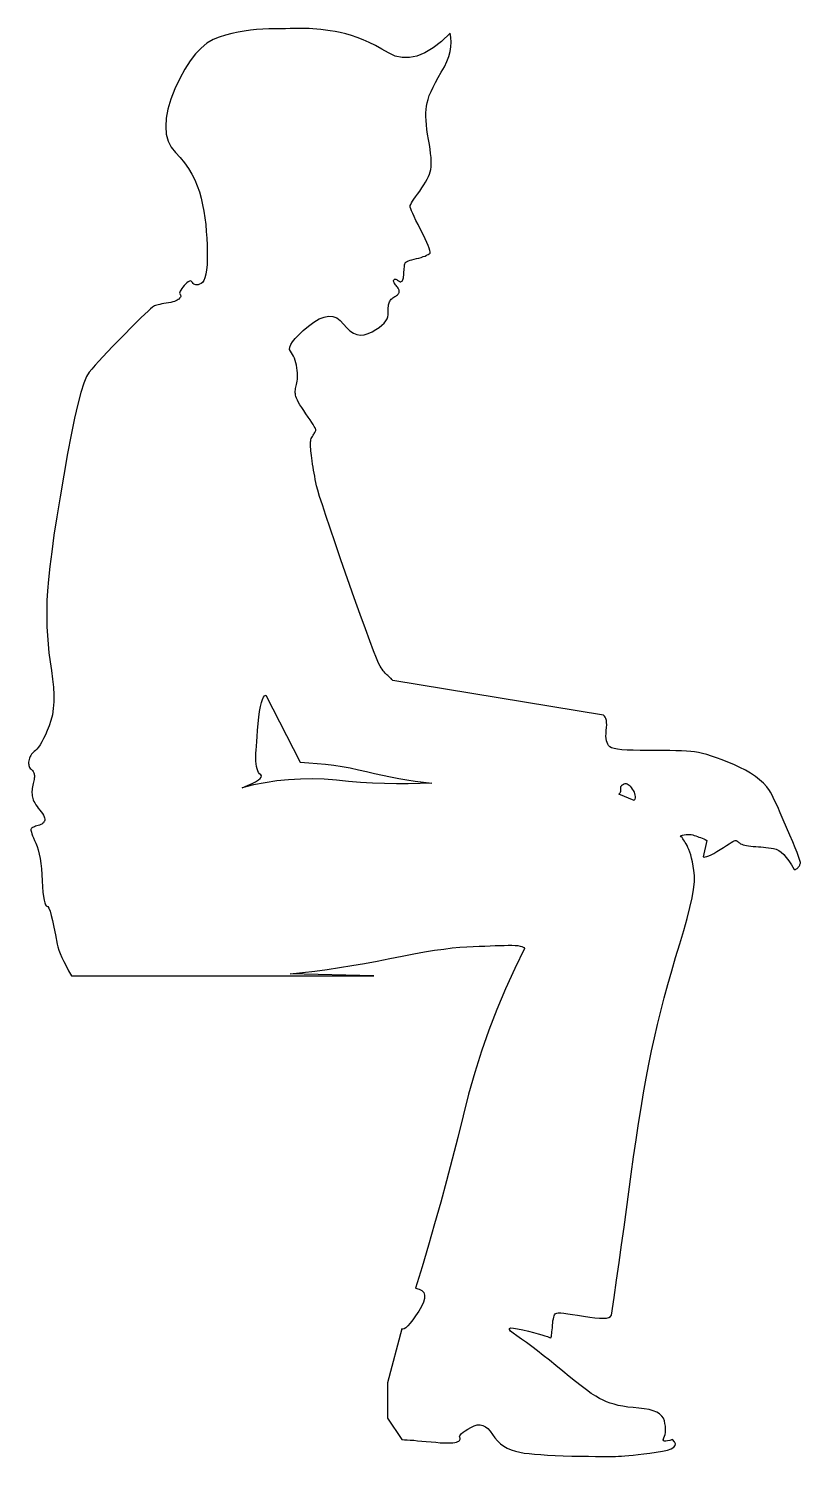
# Model space of a CAD drawing. Extents: x -1147 to 917, y -860 to 344.
# Drawn here: x -1147 to -528, y -830 to 316 of the extents above; entities that cross this region are included whole.
import ezdxf

# ---------------------------------------------------------------- set-up
doc = ezdxf.new("R2010")
doc.units = 0
doc.header["$LTSCALE"] = 20
doc.layers.add('_____1', color=7, linetype='CONTINUOUS')

msp = doc.modelspace()

# ---------------------------------------------------------------- linework, layer by layer
at = {"layer": '_____1', "color": 0, "flags": 128}
for points in [[(-859.2, -770.8), (-859.2, -799.1), (-847.6, -816.4), (-845.7, -816.5), (-843.5, -816.6), (-841, -816.8), (-838.2, -817), (-835.1, -817.3), (-831.8, -817.6), (-828.2, -817.9), (-824.3, -818.3), (-820.5, -818.6), (-817, -818.9), (-813.9, -819), (-811.2, -819.1), (-808.8, -819.1), (-806.8, -818.9), (-805.2, -818.7), (-803.9, -818.4), (-802.9, -818), (-802.1, -817.6), (-801.5, -817.2), (-801.1, -816.7), (-800.8, -816.2), (-800.8, -815.7), (-800.9, -815.2), (-801.2, -814.7), (-801.4, -814), (-801.2, -813.3), (-800.7, -812.5), (-799.7, -811.5), (-798.4, -810.4), (-796.8, -809.3), (-794.7, -808), (-792.3, -806.6), (-789.7, -805.4), (-787.3, -804.7), (-784.9, -804.6), (-782.7, -805.1), (-780.6, -806.1), (-778.6, -807.6), (-776.7, -809.7), (-774.9, -812.3), (-773, -815.1), (-770.9, -817.5), (-768.6, -819.7), (-765.9, -821.7), (-763.1, -823.3), (-759.9, -824.7), (-756.6, -825.8), (-752.9, -826.6), (-752.9, -826.6), (-749.5, -827.2), (-745.6, -827.7), (-741.1, -828.2), (-736.1, -828.5), (-730.7, -828.9), (-724.7, -829.2), (-718.2, -829.4), (-711.2, -829.6), (-704.3, -829.7), (-698, -829.8), (-692.3, -829.9), (-687.3, -829.9), (-682.9, -829.9), (-679.2, -829.9), (-676.1, -829.9), (-673.7, -829.8), (-671.4, -829.7), (-668.6, -829.4), (-665.5, -829.2), (-661.9, -828.8), (-657.9, -828.3), (-653.5, -827.8), (-648.7, -827.2), (-643.5, -826.5), (-638.5, -825.7), (-634.5, -824.8), (-631.5, -823.8), (-629.4, -822.6), (-628.2, -821.2), (-628, -819.8), (-628.8, -818.2), (-630.5, -816.4), (-630.5, -816.4), (-632.6, -817.1), (-634.4, -817.5), (-635.8, -817.7), (-636.8, -817.6), (-637.5, -817.3), (-637.8, -816.7), (-637.7, -815.9), (-637.3, -814.9), (-636.8, -813.7), (-636.3, -812.3), (-636.1, -810.8), (-636, -809.2), (-636, -807.5), (-636.1, -805.6), (-636.5, -803.6), (-636.9, -801.4), (-637.7, -799.3), (-639, -797.5), (-640.8, -795.8), (-643.1, -794.5), (-645.9, -793.3), (-649.3, -792.4), (-653.1, -791.7), (-657.5, -791.2), (-662, -790.8), (-666.3, -790.3), (-670.2, -789.7), (-674, -789), (-677.4, -788.1), (-680.6, -787.2), (-683.5, -786.1), (-686.2, -784.9), (-689, -783.5), (-692.1, -781.6), (-695.6, -779.3), (-699.4, -776.6), (-703.7, -773.4), (-708.3, -769.9), (-713.3, -765.9), (-718.6, -761.4), (-724.1, -756.9), (-729.3, -752.7), (-734.2, -748.8), (-738.9, -745.1), (-743.4, -741.7), (-747.6, -738.6), (-751.6, -735.8), (-755.3, -733.2), (-758.4, -731), (-760.4, -729.3), (-761.4, -728), (-761.3, -727.2), (-760.2, -726.8), (-758, -726.9), (-754.8, -727.4), (-750.6, -728.4), (-746, -729.5), (-742, -730.6), (-738.4, -731.5), (-735.4, -732.4), (-732.8, -733.1), (-730.8, -733.8), (-729.2, -734.4), (-728.1, -734.8), (-728.1, -734.8), (-727.9, -734.2), (-727.7, -733.4), (-727.5, -732.4), (-727.3, -731.3), (-727.2, -729.9), (-727, -728.3), (-726.9, -726.6), (-726.7, -724.7), (-726.6, -722.8), (-726.4, -721), (-726.1, -719.5), (-725.8, -718.2), (-725.5, -717.2), (-725.1, -716.3), (-724.7, -715.6), (-724.2, -715.2), (-723.4, -714.9), (-722.1, -714.8), (-720.1, -714.8), (-717.6, -715), (-714.5, -715.4), (-710.8, -715.9), (-706.6, -716.6), (-701.8, -717.4), (-696.9, -718.2), (-692.7, -718.8), (-689, -719.1), (-685.9, -719.1), (-683.4, -718.9), (-681.5, -718.4), (-680.1, -717.6), (-679.3, -716.6), (-679.3, -716.6), (-677.3, -702.5), (-675.3, -688.4), (-673.3, -674.3), (-671.3, -660.2), (-669.3, -646), (-667.4, -631.8), (-665.5, -617.6), (-663.6, -603.4), (-661.7, -589.4), (-659.7, -575.8), (-657.7, -562.8), (-655.7, -550.2), (-653.6, -538), (-651.5, -526.4), (-649.4, -515.2), (-647.2, -504.4), (-644.9, -493.9), (-642.5, -483.3), (-639.9, -472.6), (-637.1, -461.9), (-634.2, -451.1), (-631.1, -440.3), (-627.9, -429.4), (-624.5, -418.4), (-621.3, -407.9), (-618.6, -398.2), (-616.4, -389.5), (-614.7, -381.7), (-613.6, -374.8), (-612.9, -368.9), (-612.8, -363.8), (-613.2, -359.6), (-613.8, -356.1), (-614.5, -352.8), (-615.1, -349.9), (-615.8, -347.2), (-616.5, -344.9), (-617.3, -342.9), (-618, -341.1), (-618.7, -339.7), (-619.5, -338.4), (-620.2, -337.2), (-620.9, -336.1), (-621.5, -335.1), (-622.2, -334.2), (-622.8, -333.3), (-623.4, -332.6), (-623.9, -331.9), (-623.9, -331.9), (-622.4, -331.4), (-621, -331.1), (-619.6, -330.9), (-618.2, -330.8), (-616.8, -330.8), (-615.5, -330.9), (-614.2, -331.1), (-613, -331.5), (-611.7, -331.9), (-610.5, -332.3), (-609.2, -332.8), (-608, -333.3), (-606.7, -333.8), (-605.4, -334.3), (-604.1, -334.9), (-602.8, -335.5), (-602.8, -335.5), (-605.7, -348.6), (-605.1, -348.9), (-604.1, -348.8), (-602.9, -348.5), (-601.3, -347.9), (-599.5, -347), (-597.3, -345.9), (-594.9, -344.5), (-592.1, -342.8), (-589.4, -341.1), (-587, -339.6), (-585, -338.4), (-583.3, -337.3), (-581.9, -336.5), (-580.9, -336), (-580.2, -335.6), (-579.9, -335.5), (-579.7, -335.5), (-579.4, -335.6), (-579.1, -335.8), (-578.7, -336), (-578.3, -336.3), (-577.7, -336.7), (-577.2, -337.1), (-576.6, -337.6), (-575.8, -338.2), (-574.9, -338.6), (-573.8, -339), (-572.5, -339.4), (-571.1, -339.7), (-569.5, -339.9), (-567.6, -340.1), (-565.7, -340.3), (-563.6, -340.4), (-561.5, -340.6), (-559.5, -340.8), (-557.4, -341), (-555.4, -341.2), (-553.3, -341.5), (-551.3, -341.8), (-549.3, -342.1), (-547.2, -342.6), (-545.2, -343.6), (-543.2, -345), (-541.1, -346.9), (-539.1, -349.2), (-537, -352), (-534.9, -355.2), (-532.9, -358.8), (-532.9, -358.8), (-532.5, -358.9), (-532.1, -358.9), (-531.7, -358.8), (-531.3, -358.6), (-530.8, -358.4), (-530.4, -358.1), (-530, -357.7), (-529.6, -357.2), (-529.2, -356.7), (-528.8, -356.3), (-528.5, -355.8), (-528.3, -355.3), (-528.1, -354.8), (-527.9, -354.3), (-527.8, -353.8), (-527.7, -353.3), (-527.9, -352.4), (-528.4, -350.8), (-529.2, -348.4), (-530.4, -345.3), (-532, -341.4), (-533.9, -336.7), (-536.2, -331.3), (-538.8, -325.1), (-541.5, -318.9), (-543.9, -313.5), (-546, -308.7), (-547.9, -304.6), (-549.5, -301.2), (-550.8, -298.6), (-551.8, -296.7), (-552.5, -295.4), (-552.5, -295.4), (-554.8, -292.5), (-557.5, -289.6), (-560.5, -286.8), (-563.9, -284.2), (-567.7, -281.6), (-571.8, -279.2), (-576.3, -276.9), (-581.2, -274.7), (-586.1, -272.6), (-590.7, -270.8), (-595, -269.2), (-599.1, -267.8), (-602.9, -266.6), (-606.4, -265.7), (-609.7, -265), (-612.7, -264.5), (-615.7, -264.2), (-619.3, -263.9), (-623.3, -263.7), (-627.8, -263.5), (-632.7, -263.4), (-638.1, -263.3), (-644, -263.3), (-650.3, -263.3), (-656.5, -263.3), (-662.1, -263.2), (-666.9, -263), (-671.1, -262.7), (-674.5, -262.3), (-677.3, -261.7), (-679.3, -261.1), (-680.7, -260.4), (-681.7, -259.4), (-682.4, -258.3), (-683, -257), (-683.5, -255.5), (-683.8, -253.7), (-683.9, -251.8), (-683.8, -249.6), (-683.6, -247.3), (-683.3, -244.9), (-683.2, -242.8), (-683.3, -240.9), (-683.5, -239.2), (-683.9, -237.8), (-684.4, -236.6), (-685.1, -235.7), (-685.9, -235), (-685.9, -235), (-854.9, -207.3), (-855.3, -206.8), (-855.8, -206.3), (-856.2, -205.7), (-856.7, -205.2), (-857.3, -204.7), (-857.8, -204.2), (-858.4, -203.7), (-859.1, -203.2), (-859.7, -202.7), (-860.4, -202), (-861.2, -201.2), (-861.9, -200.3), (-862.7, -199.4), (-863.5, -198.2), (-864.3, -197), (-865.2, -195.7), (-866.4, -193.4), (-868.1, -189.2), (-870.5, -183.3), (-873.5, -175.4), (-877, -165.8), (-881.2, -154.2), (-885.9, -140.9), (-891.3, -125.7), (-896.6, -110.4), (-901.3, -96.8), (-905.3, -84.9), (-908.7, -74.8), (-911.5, -66.3), (-913.7, -59.5), (-915.2, -54.4), (-916.1, -50.9), (-916.7, -48.4), (-917.2, -45.8), (-917.7, -43.3), (-918.2, -40.8), (-918.6, -38.3), (-919, -35.9), (-919.4, -33.5), (-919.7, -31), (-920, -28.7), (-920.3, -26.6), (-920.5, -24.6), (-920.7, -22.9), (-920.9, -21.3), (-921, -19.9), (-921.1, -18.6), (-921.1, -17.6), (-921.1, -16.6), (-921, -15.7), (-920.9, -14.8), (-920.7, -13.9), (-920.4, -13), (-920, -12.1), (-919.5, -11.3), (-919, -10.4), (-918.5, -9.6), (-918, -8.9), (-917.6, -8.2), (-917.3, -7.6), (-917.1, -7), (-916.9, -6.5), (-916.9, -6), (-916.9, -5.7), (-917, -5.1), (-917.4, -4.3), (-918, -3.2), (-918.9, -1.8), (-920, -0.1), (-921.3, 1.9), (-922.9, 4.2), (-924.7, 6.8), (-926.5, 9.4), (-928.1, 11.8), (-929.5, 14), (-930.6, 16), (-931.6, 17.8), (-932.3, 19.3), (-932.8, 20.7), (-933.1, 21.8), (-933.2, 22.8), (-933.3, 23.8), (-933.3, 24.9), (-933.2, 26), (-933.1, 27.1), (-932.9, 28.2), (-932.6, 29.4), (-932.3, 30.5), (-931.9, 31.8), (-931.7, 33.1), (-931.5, 34.6), (-931.5, 36.2), (-931.5, 37.9), (-931.6, 39.7), (-931.8, 41.7), (-932, 43.8), (-932.4, 45.8), (-932.8, 47.8), (-933.3, 49.6), (-933.9, 51.4), (-934.6, 53), (-935.4, 54.5), (-936.2, 55.9), (-937.1, 57.2), (-937.8, 58.6), (-937.7, 60.4), (-936.9, 62.4), (-935.5, 64.7), (-933.3, 67.4), (-930.5, 70.3), (-927, 73.6), (-922.7, 77.2), (-918.3, 80.5), (-914.1, 83), (-910.2, 84.5), (-906.6, 85.1), (-903.2, 84.9), (-900, 83.8), (-897.1, 81.7), (-894.5, 78.8), (-892, 75.8), (-889.4, 73.4), (-886.6, 71.7), (-883.8, 70.6), (-880.9, 70.1), (-877.9, 70.3), (-874.8, 71.2), (-871.6, 72.7), (-868.6, 74.5), (-866, 76.2), (-863.7, 78), (-861.9, 79.7), (-860.5, 81.4), (-859.5, 83.1), (-859, 84.7), (-858.8, 86.4), (-858.8, 88), (-858.8, 89.4), (-858.7, 90.8), (-858.6, 92), (-858.5, 93.2), (-858.3, 94.2), (-858.1, 95.2), (-857.8, 96), (-857.5, 96.7), (-857.2, 97.5), (-856.7, 98.1), (-856.2, 98.8), (-855.6, 99.4), (-854.9, 99.9), (-854.2, 100.4), (-853.4, 100.9), (-852.6, 101.3), (-851.9, 101.8), (-851.3, 102.3), (-850.8, 102.8), (-850.4, 103.3), (-850.1, 103.8), (-849.9, 104.3), (-849.9, 104.9), (-849.9, 105.4), (-850, 106), (-850.1, 106.6), (-850.4, 107.2), (-850.7, 107.8), (-851.2, 108.5), (-851.7, 109.1), (-852.3, 109.8), (-852.9, 110.5), (-853.4, 111.1), (-853.8, 111.7), (-854, 112.3), (-854.2, 112.8), (-854.3, 113.3), (-854.3, 113.8), (-854.1, 114.2), (-853.9, 114.6), (-853.7, 114.8), (-853.4, 114.9), (-853, 115), (-852.6, 114.9), (-852.1, 114.7), (-851.6, 114.4), (-851.1, 114), (-850.5, 113.6), (-850, 113.2), (-849.5, 113), (-849, 112.9), (-848.6, 112.9), (-848.2, 113), (-847.8, 113.2), (-847.5, 113.4), (-847.2, 113.8), (-847, 114.4), (-846.7, 115.1), (-846.5, 115.9), (-846.4, 116.9), (-846.2, 118), (-846.1, 119.3), (-846, 120.7), (-845.9, 122.1), (-845.8, 123.4), (-845.7, 124.6), (-845.6, 125.6), (-845.5, 126.4), (-845.3, 127.1), (-845.1, 127.7), (-845, 128.1), (-844.6, 128.5), (-844.1, 128.9), (-843.3, 129.3), (-842.3, 129.7), (-841.1, 130.1), (-839.6, 130.5), (-837.9, 131), (-835.9, 131.5), (-834, 131.9), (-832.2, 132.4), (-830.6, 133), (-829.1, 133.5), (-827.8, 134.1), (-826.7, 134.7), (-825.8, 135.3), (-825.1, 135.9), (-825.1, 135.9), (-825, 136.8), (-825.2, 138), (-825.7, 139.7), (-826.5, 141.9), (-827.6, 144.4), (-829, 147.4), (-830.7, 150.9), (-832.7, 154.8), (-834.7, 158.7), (-836.4, 162.1), (-837.9, 165.1), (-839, 167.7), (-840, 169.8), (-840.6, 171.4), (-841, 172.6), (-841.1, 173.4), (-841, 174), (-840.6, 174.9), (-840, 176.1), (-839.1, 177.5), (-838.1, 179.1), (-836.7, 181), (-835.2, 183.2), (-833.4, 185.6), (-831.6, 188.1), (-830, 190.5), (-828.6, 192.9), (-827.4, 195.1), (-826.4, 197.2), (-825.6, 199.2), (-824.9, 201.2), (-824.5, 203), (-824.3, 205), (-824.2, 207.2), (-824.2, 209.8), (-824.3, 212.6), (-824.6, 215.8), (-825.1, 219.2), (-825.6, 223), (-826.3, 227.1), (-827, 231.2), (-827.6, 235), (-828, 238.7), (-828.3, 242.2), (-828.4, 245.4), (-828.4, 248.4), (-828.3, 251.2), (-828, 253.8), (-827.5, 256.4), (-826.7, 259.2), (-825.7, 262.2), (-824.3, 265.5), (-822.7, 269.1), (-820.8, 272.8), (-818.6, 276.8), (-816.1, 281.1), (-813.6, 285.4), (-811.7, 289.6), (-810.1, 293.7), (-809, 297.6), (-808.4, 301.5), (-808.2, 305.2), (-808.4, 308.8), (-809, 312.3), (-809, 312.3), (-816, 305.8), (-822.7, 300.5), (-829.3, 296.6), (-835.6, 294), (-841.6, 292.7), (-847.5, 292.7), (-853.1, 294), (-858.5, 296.5), (-863.7, 299.6), (-868.9, 302.4), (-873.9, 304.9), (-878.7, 307.1), (-883.5, 308.9), (-888.1, 310.5), (-892.6, 311.8), (-897.1, 312.8), (-901.3, 313.6), (-905.3, 314.2), (-909.1, 314.8), (-912.7, 315.2), (-916, 315.6), (-919.2, 315.9), (-922.1, 316), (-924.8, 316.1), (-927.5, 316), (-930.5, 316), (-933.8, 316), (-937.4, 316), (-941.2, 315.9), (-945.4, 315.9), (-949.8, 315.8), (-954.5, 315.8), (-959.4, 315.6), (-964.3, 315.3), (-969.2, 314.7), (-974.2, 314), (-979.2, 313.1), (-984.2, 312), (-989.2, 310.7), (-994.3, 309.2), (-999.3, 307.2), (-1004.2, 304.3), (-1008.9, 300.4), (-1013.4, 295.7), (-1017.7, 290.1), (-1021.9, 283.5), (-1026, 276.1), (-1029.9, 267.8), (-1033.2, 259.3), (-1035.5, 251.4), (-1036.9, 244.1), (-1037.3, 237.4), (-1036.8, 231.3), (-1035.3, 225.8), (-1032.8, 220.9), (-1029.3, 216.6), (-1025.6, 212.5), (-1022.2, 208.2), (-1019.1, 203.8), (-1016.3, 199.3), (-1014, 194.7), (-1011.9, 189.9), (-1010.2, 184.9), (-1008.8, 179.8), (-1007.7, 174.7), (-1006.7, 169.4), (-1005.9, 164.1), (-1005.2, 158.7), (-1004.7, 153.3), (-1004.3, 147.7), (-1004, 142.2), (-1003.9, 136.5), (-1003.9, 131.1), (-1004.1, 126.4), (-1004.5, 122.3), (-1005.1, 118.9), (-1005.8, 116), (-1006.6, 113.8), (-1007.7, 112.3), (-1008.9, 111.4), (-1010.1, 110.9), (-1011.2, 110.5), (-1012.2, 110.4), (-1013.2, 110.4), (-1014, 110.6), (-1014.7, 111), (-1015.3, 111.5), (-1015.8, 112.3), (-1016.3, 112.9), (-1016.9, 113.3), (-1017.6, 113.5), (-1018.3, 113.3), (-1019.2, 112.9), (-1020.2, 112.1), (-1021.2, 111.1), (-1022.4, 109.8), (-1023.5, 108.5), (-1024.4, 107.3), (-1025.1, 106.2), (-1025.6, 105.2), (-1025.9, 104.4), (-1026.1, 103.7), (-1026, 103.1), (-1025.7, 102.7), (-1025.4, 102.4), (-1025.3, 102), (-1025.2, 101.5), (-1025.2, 101.1), (-1025.4, 100.6), (-1025.7, 100.1), (-1026.1, 99.6), (-1026.6, 99), (-1027.3, 98.5), (-1028.1, 98), (-1029.2, 97.5), (-1030.3, 97), (-1031.7, 96.6), (-1033.2, 96.2), (-1035, 95.9), (-1036.8, 95.6), (-1038.7, 95.3), (-1040.4, 95), (-1042, 94.7), (-1043.3, 94.3), (-1044.5, 94), (-1045.6, 93.7), (-1046.4, 93.4), (-1047.1, 93.1), (-1048, 92.4), (-1049.4, 91.2), (-1051.4, 89.3), (-1054, 86.9), (-1057.2, 83.8), (-1060.9, 80.1), (-1065.3, 75.8), (-1070.2, 70.9), (-1075.1, 65.8), (-1079.7, 61.1), (-1083.9, 56.7), (-1087.7, 52.7), (-1091, 49.1), (-1094, 45.8), (-1096.6, 42.8), (-1098.8, 40.2), (-1100.8, 36.8), (-1103, 31.4), (-1105.3, 24), (-1107.8, 14.7), (-1110.4, 3.4), (-1113.2, -9.9), (-1116.1, -25.1), (-1119.2, -42.3), (-1122.1, -59.8), (-1124.7, -75.8), (-1127, -90.5), (-1128.8, -103.8), (-1130.3, -115.7), (-1131.5, -126.2), (-1132.3, -135.3), (-1132.7, -143), (-1132.8, -150), (-1132.8, -157), (-1132.6, -164), (-1132.2, -171), (-1131.7, -178), (-1131, -185.1), (-1130.1, -192.1), (-1129, -199.2), (-1128.1, -206.1), (-1127.4, -212.6), (-1127.1, -218.7), (-1127.2, -224.4), (-1127.6, -229.7), (-1128.3, -234.7), (-1129.4, -239.3), (-1130.8, -243.5), (-1132.4, -247.3), (-1133.9, -250.8), (-1135.3, -253.8), (-1136.7, -256.5), (-1138.1, -258.8), (-1139.4, -260.7), (-1140.7, -262.2), (-1141.9, -263.3), (-1143, -264.3), (-1144, -265.3), (-1144.9, -266.3), (-1145.6, -267.3), (-1146.2, -268.3), (-1146.7, -269.4), (-1147, -270.5), (-1147.3, -271.6), (-1147.4, -272.7), (-1147.4, -273.7), (-1147.3, -274.7), (-1147.1, -275.5), (-1146.8, -276.3), (-1146.5, -277.1), (-1146, -277.7), (-1145.4, -278.3), (-1144.8, -278.9), (-1144.3, -279.5), (-1143.8, -280.1), (-1143.5, -280.7), (-1143.2, -281.3), (-1142.9, -282), (-1142.8, -282.6), (-1142.7, -283.3), (-1142.7, -284), (-1142.7, -284.8), (-1142.8, -285.7), (-1142.9, -286.6), (-1143.1, -287.6), (-1143.3, -288.8), (-1143.6, -289.9), (-1143.9, -291.2), (-1144.2, -292.5), (-1144.4, -293.8), (-1144.6, -295), (-1144.7, -296.2), (-1144.7, -297.4), (-1144.6, -298.5), (-1144.5, -299.7), (-1144.3, -300.8), (-1144, -301.9), (-1143.6, -303), (-1143.1, -304.2), (-1142.4, -305.5), (-1141.6, -306.9), (-1140.6, -308.2), (-1139.6, -309.7), (-1138.4, -311.2), (-1137.2, -312.7), (-1136.2, -314), (-1135.5, -315.3), (-1134.9, -316.5), (-1134.5, -317.5), (-1134.4, -318.5), (-1134.4, -319.3), (-1134.7, -320), (-1135.1, -320.7), (-1135.5, -321.3), (-1136.1, -321.9), (-1136.8, -322.4), (-1137.6, -322.8), (-1138.5, -323.2), (-1139.6, -323.6), (-1140.7, -323.9), (-1141.7, -324.2), (-1142.7, -324.5), (-1143.5, -324.8), (-1144.2, -325.2), (-1144.7, -325.5), (-1145.1, -325.9), (-1145.4, -326.3), (-1145.5, -326.7), (-1145.5, -327.2), (-1145.4, -328), (-1145.1, -329), (-1144.7, -330.3), (-1144.1, -331.8), (-1143.4, -333.5), (-1142.6, -335.5), (-1141.6, -337.8), (-1140.6, -340.3), (-1139.7, -343.2), (-1138.9, -346.5), (-1138.2, -350.1), (-1137.6, -354), (-1137.1, -358.3), (-1136.7, -363), (-1136.4, -368), (-1136.1, -372.9), (-1135.8, -377.1), (-1135.4, -380.6), (-1134.9, -383.5), (-1134.4, -385.7), (-1133.9, -387.2), (-1133.3, -388.1), (-1132.6, -388.3), (-1131.9, -388.7), (-1131, -390), (-1130.1, -392.4), (-1129.2, -395.7), (-1128.1, -399.9), (-1127, -405.2), (-1125.8, -411.4), (-1124.5, -418.7), (-1124.5, -418.7), (-1123.9, -421), (-1123.2, -423.6), (-1122.1, -426.4), (-1120.8, -429.5), (-1119.2, -432.8), (-1117.3, -436.3), (-1115.2, -440.1), (-1112.8, -444.1), (-1112.8, -444.1), (-870.2, -444.1), (-937.3, -442.6), (-927.5, -441.6), (-917.7, -440.4), (-907.8, -439.1), (-897.9, -437.6), (-887.8, -436), (-877.8, -434.3), (-867.6, -432.4), (-857.4, -430.3), (-847.5, -428.3), (-838.2, -426.6), (-829.5, -425), (-821.5, -423.7), (-814, -422.7), (-807.3, -421.8), (-801.1, -421.2), (-795.6, -420.9), (-790.5, -420.6), (-785.7, -420.4), (-781.1, -420.3), (-776.8, -420.1), (-772.8, -420), (-769, -419.9), (-765.5, -419.8), (-762.3, -419.7), (-759.4, -419.7), (-756.8, -419.8), (-754.6, -420), (-752.8, -420.3), (-751.4, -420.6), (-750.3, -421.1), (-749.6, -421.6), (-749.3, -422.2), (-749.3, -422.2), (-757.1, -438.4), (-764.5, -454.7), (-771.4, -471.2), (-777.8, -487.9), (-783.7, -504.8), (-789.1, -521.8), (-794.1, -539.1), (-798.5, -556.5), (-802.8, -573.9), (-807.3, -591.4), (-811.8, -608.7), (-816.5, -626), (-821.4, -643.3), (-826.4, -660.5), (-831.5, -677.7), (-836.7, -694.8), (-836.7, -694.8), (-833.8, -695.6), (-831.6, -696.8), (-830.2, -698.5), (-829.5, -700.6), (-829.6, -703.2), (-830.4, -706.2), (-831.9, -709.6), (-834.2, -713.4), (-836.8, -717.2), (-839, -720.4), (-841.1, -723), (-842.9, -725.1), (-844.4, -726.6), (-845.8, -727.5), (-846.8, -727.8), (-847.6, -727.5), (-847.6, -727.5), (-859.2, -770.8)], [(-823.6, -289.6), (-833.1, -289.9), (-842.6, -290.1), (-852.1, -290.1), (-861.7, -289.9), (-871.3, -289.5), (-880.9, -289), (-890.6, -288.2), (-900.3, -287.3), (-910, -286.5), (-919.6, -286.2), (-929.2, -286.3), (-938.7, -286.8), (-948.1, -287.8), (-957.4, -289.2), (-966.7, -291), (-975.9, -293.3), (-975.9, -293.3), (-971.6, -291.5), (-968, -289.9), (-965.1, -288.4), (-962.9, -287), (-961.4, -285.8), (-960.6, -284.7), (-960.4, -283.8), (-961, -282.9), (-961.9, -282.1), (-962.7, -281), (-963.4, -279.6), (-963.9, -278), (-964.3, -276.2), (-964.7, -274.1), (-964.9, -271.8), (-965, -269.2), (-965, -269.2), (-964.9, -267.7), (-964.9, -265.6), (-964.7, -263.1), (-964.5, -259.9), (-964.2, -256.2), (-963.9, -252), (-963.5, -247.2), (-963, -241.8), (-962.5, -236.6), (-961.9, -232), (-961.2, -228.1), (-960.5, -224.9), (-959.7, -222.4), (-958.8, -220.5), (-957.9, -219.4), (-956.9, -218.9), (-956.9, -218.9), (-929.3, -272.8), (-922.4, -273.2), (-915.7, -273.7), (-909, -274.4), (-902.3, -275.2), (-895.7, -276.3), (-889.2, -277.4), (-882.6, -278.8), (-876.2, -280.3), (-869.7, -281.8), (-863.2, -283.2), (-856.7, -284.5), (-850.2, -285.8), (-843.6, -286.9), (-837, -287.9), (-830.3, -288.8), (-823.6, -289.6), (-823.6, -289.6)], [(-673.5, -298.4), (-673, -298), (-672.7, -297.6), (-672.4, -297.2), (-672.1, -296.7), (-672, -296.1), (-671.9, -295.5), (-671.9, -294.8), (-671.9, -294.1), (-672, -293.4), (-671.9, -292.8), (-671.8, -292.2), (-671.5, -291.7), (-671.1, -291.2), (-670.5, -290.8), (-669.9, -290.4), (-669.2, -290.1), (-668.4, -289.9), (-667.6, -289.9), (-666.8, -290.2), (-666, -290.6), (-665.1, -291.2), (-664.3, -292), (-663.5, -293), (-662.7, -294.3), (-661.9, -295.5), (-661.3, -296.8), (-660.9, -298), (-660.6, -299.2), (-660.5, -300.3), (-660.5, -301.4), (-660.7, -302.4), (-661.1, -303.5), (-661.1, -303.5), (-673.5, -298.4)]]:
    msp.add_lwpolyline(points, close=True, dxfattribs=at)

doc.saveas('drawing.dxf')
